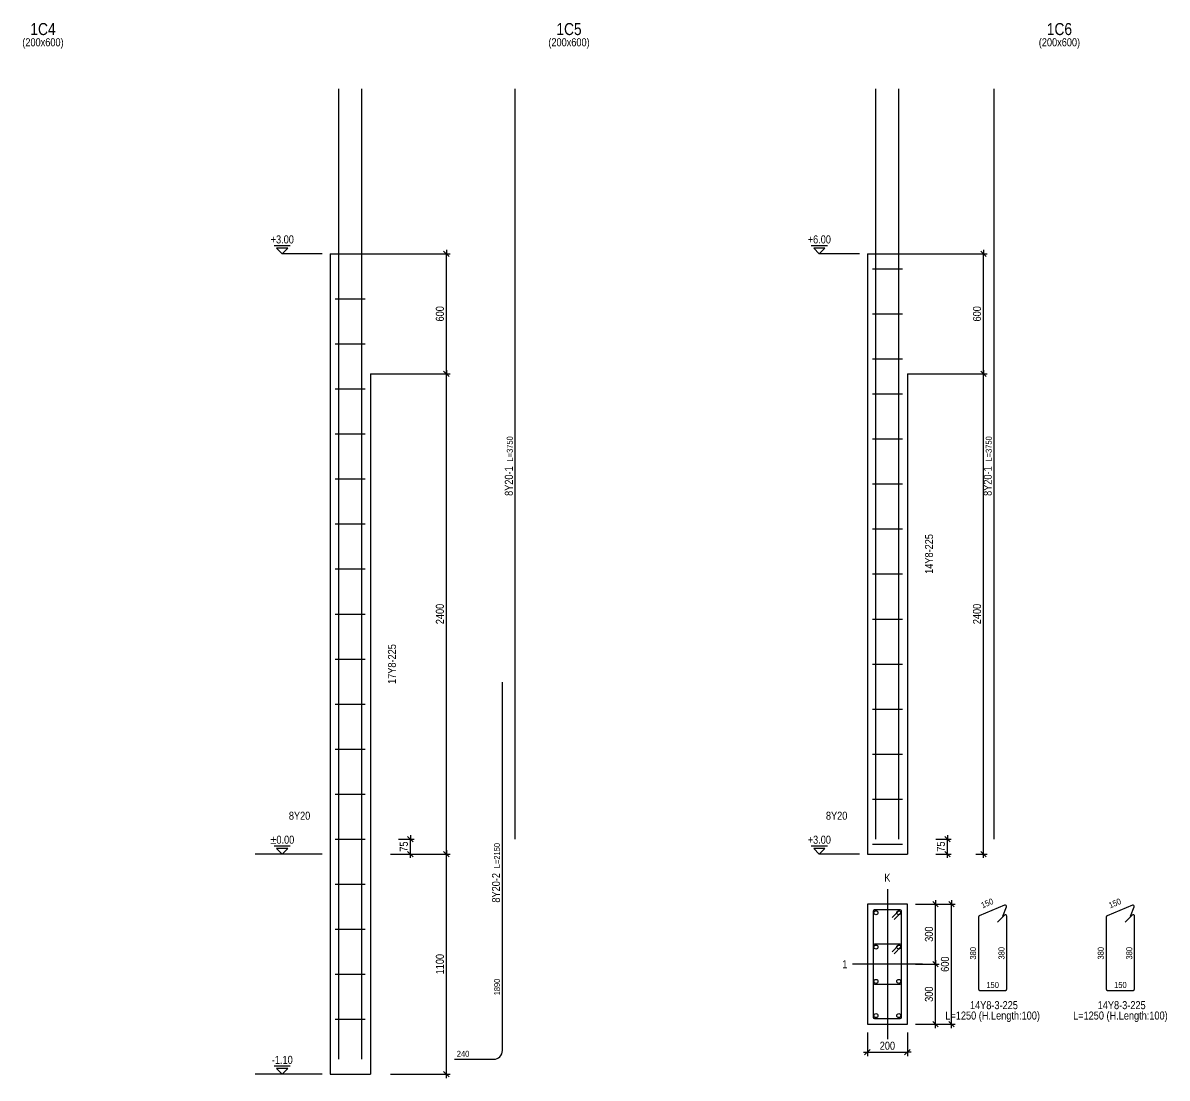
# Model space of a CAD drawing. Extents: x 0 to 206258, y -403073 to 0.
# Drawn here: x 26933 to 41226, y -114336 to -101152 of the extents above; entities that cross this region are included whole.
import ezdxf
from ezdxf.enums import TextEntityAlignment as Align
from ezdxf.lldxf.tags import DXFTag

# ---------------------------------------------------------------- set-up
doc = ezdxf.new("R2010")
doc.units = 0
doc.header["$LTSCALE"] = 1000
for name, color, linetype in [('Axis Line(Dir 1)', 8, 'CENTER2'), ('Axis Line(Dir 2)', 150, 'CENTER2'), ('Column Line(D)', 1, 'Continuous'), ('Dimension Line', 5, 'Continuous'), ('Dimension Text', 5, 'Continuous'), ('Link Line', 3, 'Continuous'), ('Rebar Label', 6, 'Continuous'), ('Rebar Length Text', 8, 'Continuous'), ('Rebar Line', 7, 'Continuous'), ('Top Rebar Label', 6, 'Continuous'), ('Top Rebar Length Text', 8, 'Continuous'), ('Top Rebar Line', 7, 'Continuous')]:
    doc.layers.add(name, color=color, linetype=linetype)
for name, color, linetype, true_color in [('Column Label(D)', 12, 'Continuous', 0xbd0000), ('Column Size Label (D)', 94, 'Continuous', 0x008100), ('Level Mark Line', 253, 'Continuous', 0x828282), ('Level Mark Text', 253, 'Continuous', 0x828282), ('Link Label', 94, 'Continuous', 0x008100), ('Link Length Text', 94, 'Continuous', 0x008100)]:
    doc.layers.add(name, color=color, linetype=linetype, true_color=true_color)
doc.styles.add('Column Label(D)', font='ARIALN.TTF', dxfattribs={"height": 150})
doc.styles.add('Column Size Label (D)', font='ARIALN.TTF', dxfattribs={"height": 100})
doc.styles.add('Dimension Text', font='ARIALN.TTF', dxfattribs={"height": 100})
doc.styles.add('Level Mark Text', font='ARIALN.TTF', dxfattribs={"height": 100})
doc.styles.add('Link Label', font='ARIALN.TTF', dxfattribs={"height": 100})
doc.styles.add('Link Length Text', font='ARIALN.TTF', dxfattribs={"height": 100})
doc.styles.add('Rebar Label', font='ARIALN.TTF', dxfattribs={"height": 100})
doc.styles.add('Rebar Length Text', font='ARIALN.TTF', dxfattribs={"height": 75})
doc.styles.add('Top Rebar Label', font='ARIALN.TTF', dxfattribs={"height": 100})
doc.styles.add('Top Rebar Length Text', font='ARIALN.TTF', dxfattribs={"height": 75})
tags = doc.linetypes.add('CENTER2', pattern=[1.125, 0.75, -0.125, 0.125, -0.125]).pattern_tags.tags
tags[10:11] = [DXFTag(74, 4), DXFTag(75, 0), DXFTag(340, '0'), DXFTag(46, 0.0), DXFTag(50, 0.0), DXFTag(44, 0.0), DXFTag(45, 0.0)]
tags[8:9] = [DXFTag(74, 4), DXFTag(75, 0), DXFTag(340, '0'), DXFTag(46, 0.0), DXFTag(50, 0.0), DXFTag(44, 0.0), DXFTag(45, 0.0)]
tags[6:7] = [DXFTag(74, 4), DXFTag(75, 0), DXFTag(340, '0'), DXFTag(46, 0.0), DXFTag(50, 0.0), DXFTag(44, 0.0), DXFTag(45, 0.0)]
tags[4:5] = [DXFTag(74, 4), DXFTag(75, 0), DXFTag(340, '0'), DXFTag(46, 0.0), DXFTag(50, 0.0), DXFTag(44, 0.0), DXFTag(45, 0.0)]
doc.dimstyles.new('COLUMNELV', dxfattribs={"dimtxt": 100, "dimasz": 30, "dimexe": 48.3, "dimexo": 103.5, "dimgap": 30, "dimtad": 1, "dimtoh": 1, "dimdec": 1, "dimlfac": 0.4, "dimdsep": 46, "dimtxsty": 'Dimension Text', "dimblk": 'PCDIM_TICK', "dimcen": 0.09, "dimclrd": 5, "dimclre": 5, "dimclrt": 5, "dimadec": 1, "dimazin": 0, "dimtp": 1, "dimtm": 1, "dimtfac": 1, "dimtdec": 4, "dimtofl": 0, "dimtmove": 0, "dimatfit": 3, "dimfxl": 1, "dimtolj": 1, "dimtzin": 0, "dimarcsym": 0})

# ---------------------------------------------------------------- blocks, each defined once
blk = doc.blocks.new('PCDIM_TICK')
at = {"layer": 'Dimension Line', "color": 0, "transparency": 33554687}
for p, q in [((1.15, 1.15), (-1.15, -1.15)), ((1.61, 0), (0, 0))]:
    blk.add_line(p, q, dxfattribs=at)
blk = doc.blocks.new('*U2023')
at = {"layer": 'Dimension Line', "color": 5, "true_color": 0x0000ff, "transparency": 16777216}
for p, q in [((32127, -111537), (32272, -111537)), ((32223, -114287), (32223, -111537)), ((32127, -114287), (32272, -114287))]:
    blk.add_line(p, q, dxfattribs=at)
at = {"layer": 'Dimension Line', "color": 5, "true_color": 0x0000ff, "transparency": 16777216, "xscale": 30, "yscale": 30}
for p, rotation in [((32223, -111537), 89.99999999999447), ((32223, -114287), 269.9999999999834)]:
    blk.add_blockref('PCDIM_TICK', p, dxfattribs=dict(at, rotation=rotation))
at = {"layer": 'Dimension Line', "color": 5, "true_color": 0x0000ff, "transparency": 16777216, "insert": (32193, -112912), "char_height": 100, "width": 238.4, "attachment_point": 8, "rotation": 90, "style": 'Dimension Text'}
blk.add_mtext('1100', dxfattribs=at)
blk = doc.blocks.new('*U2024')
at = {"layer": 'Dimension Line', "color": 5, "true_color": 0x0000ff, "transparency": 16777216}
for p, q in [((32127, -105537), (32272, -105537)), ((32223, -111537), (32223, -105537)), ((32127, -111537), (32272, -111537))]:
    blk.add_line(p, q, dxfattribs=at)
at = {"layer": 'Dimension Line', "color": 5, "true_color": 0x0000ff, "transparency": 16777216, "xscale": 30, "yscale": 30}
for p, rotation in [((32223, -105537), 89.99999999999447), ((32223, -111537), 269.9999999999834)]:
    blk.add_blockref('PCDIM_TICK', p, dxfattribs=dict(at, rotation=rotation))
at = {"layer": 'Dimension Line', "color": 5, "true_color": 0x0000ff, "transparency": 16777216, "insert": (32193, -108537), "char_height": 100, "width": 247.25, "attachment_point": 8, "rotation": 90, "style": 'Dimension Text'}
blk.add_mtext('2400', dxfattribs=at)
blk = doc.blocks.new('*U2025')
at = {"layer": 'Dimension Line', "color": 5, "true_color": 0x0000ff, "transparency": 16777216}
for p, q in [((32127, -104037), (32272, -104037)), ((32223, -105537), (32223, -104037)), ((32127, -105537), (32272, -105537))]:
    blk.add_line(p, q, dxfattribs=at)
at = {"layer": 'Dimension Line', "color": 5, "true_color": 0x0000ff, "transparency": 16777216, "xscale": 30, "yscale": 30}
for p, rotation in [((32223, -104037), 89.99999999999447), ((32223, -105537), 269.9999999999834)]:
    blk.add_blockref('PCDIM_TICK', p, dxfattribs=dict(at, rotation=rotation))
at = {"layer": 'Dimension Line', "color": 5, "true_color": 0x0000ff, "transparency": 16777216, "insert": (32193, -104787), "char_height": 100, "width": 181.97, "attachment_point": 8, "rotation": 90, "style": 'Dimension Text'}
blk.add_mtext('600', dxfattribs=at)
blk = doc.blocks.new('*U2026')
at = {"layer": 'Dimension Line', "color": 5, "true_color": 0x0000ff, "transparency": 16777216}
for p, q in [((31627, -111350), (31822, -111350)), ((31773, -111537), (31773, -111350)), ((31627, -111537), (31822, -111537))]:
    blk.add_line(p, q, dxfattribs=at)
at = {"layer": 'Dimension Line', "color": 5, "true_color": 0x0000ff, "transparency": 16777216, "xscale": 30, "yscale": 30}
for p, rotation in [((31773, -111350), 89.99999999999447), ((31773, -111537), 269.9999999999834)]:
    blk.add_blockref('PCDIM_TICK', p, dxfattribs=dict(at, rotation=rotation))
at = {"layer": 'Dimension Line', "color": 5, "true_color": 0x0000ff, "transparency": 16777216, "insert": (31743, -111443), "char_height": 100, "width": 117.23, "attachment_point": 8, "rotation": 90, "style": 'Dimension Text'}
blk.add_mtext('75', dxfattribs=at)
blk = doc.blocks.new('*U2031')
at = {"layer": 'Dimension Line', "color": 5, "true_color": 0x0000ff, "transparency": 16777216}
for p, q in [((38835, -105537), (38980, -105537)), ((38932, -111537), (38932, -105537)), ((38835, -111537), (38980, -111537))]:
    blk.add_line(p, q, dxfattribs=at)
at = {"layer": 'Dimension Line', "color": 5, "true_color": 0x0000ff, "transparency": 16777216, "xscale": 30, "yscale": 30}
for p, rotation in [((38932, -105537), 89.99999999999447), ((38932, -111537), 269.9999999999834)]:
    blk.add_blockref('PCDIM_TICK', p, dxfattribs=dict(at, rotation=rotation))
at = {"layer": 'Dimension Line', "color": 5, "true_color": 0x0000ff, "transparency": 16777216, "insert": (38902, -108537), "char_height": 100, "width": 247.25, "attachment_point": 8, "rotation": 90, "style": 'Dimension Text'}
blk.add_mtext('2400', dxfattribs=at)
blk = doc.blocks.new('*U2032')
at = {"layer": 'Dimension Line', "color": 5, "true_color": 0x0000ff, "transparency": 16777216}
for p, q in [((38835, -104037), (38980, -104037)), ((38932, -105537), (38932, -104037)), ((38835, -105537), (38980, -105537))]:
    blk.add_line(p, q, dxfattribs=at)
at = {"layer": 'Dimension Line', "color": 5, "true_color": 0x0000ff, "transparency": 16777216, "xscale": 30, "yscale": 30}
for p, rotation in [((38932, -104037), 89.99999999999447), ((38932, -105537), 269.9999999999834)]:
    blk.add_blockref('PCDIM_TICK', p, dxfattribs=dict(at, rotation=rotation))
at = {"layer": 'Dimension Line', "color": 5, "true_color": 0x0000ff, "transparency": 16777216, "insert": (38902, -104787), "char_height": 100, "width": 181.97, "attachment_point": 8, "rotation": 90, "style": 'Dimension Text'}
blk.add_mtext('600', dxfattribs=at)
blk = doc.blocks.new('*U2033')
at = {"layer": 'Dimension Line', "color": 5, "true_color": 0x0000ff, "transparency": 16777216}
for p, q in [((38335, -111350), (38530, -111350)), ((38482, -111537), (38482, -111350)), ((38335, -111537), (38530, -111537))]:
    blk.add_line(p, q, dxfattribs=at)
at = {"layer": 'Dimension Line', "color": 5, "true_color": 0x0000ff, "transparency": 16777216, "xscale": 30, "yscale": 30}
for p, rotation in [((38482, -111350), 89.99999999999447), ((38482, -111537), 269.9999999999834)]:
    blk.add_blockref('PCDIM_TICK', p, dxfattribs=dict(at, rotation=rotation))
at = {"layer": 'Dimension Line', "color": 5, "true_color": 0x0000ff, "transparency": 16777216, "insert": (38452, -111443), "char_height": 100, "width": 117.23, "attachment_point": 8, "rotation": 90, "style": 'Dimension Text'}
blk.add_mtext('75', dxfattribs=at)
blk = doc.blocks.new('*U2034')
at = {"layer": 'Dimension Line', "color": 5, "true_color": 0x0000ff, "transparency": 16777216}
for p, q in [((37482, -113766), (37482, -114061)), ((37982, -113766), (37982, -114061)), ((37482, -114012), (37982, -114012))]:
    blk.add_line(p, q, dxfattribs=at)
at = {"layer": 'Dimension Line', "color": 5, "true_color": 0x0000ff, "transparency": 16777216, "xscale": 30, "yscale": 30, "rotation": 180.0000000000004}
blk.add_blockref('PCDIM_TICK', (37482, -114012), dxfattribs=at)
at = {"layer": 'Dimension Line', "color": 5, "true_color": 0x0000ff, "transparency": 16777216, "xscale": 30, "yscale": 30}
blk.add_blockref('PCDIM_TICK', (37982, -114012), dxfattribs=at)
at = {"layer": 'Dimension Line', "color": 5, "true_color": 0x0000ff, "transparency": 16777216, "insert": (37732, -113982), "char_height": 100, "width": 182.77, "attachment_point": 8, "style": 'Dimension Text'}
blk.add_mtext('200', dxfattribs=at)
blk = doc.blocks.new('*U2035')
at = {"layer": 'Dimension Line', "color": 5, "true_color": 0x0000ff, "transparency": 16777216}
for p, q in [((38085, -112912), (38380, -112912)), ((38332, -113662), (38332, -112912)), ((38085, -113662), (38380, -113662))]:
    blk.add_line(p, q, dxfattribs=at)
at = {"layer": 'Dimension Line', "color": 5, "true_color": 0x0000ff, "transparency": 16777216, "xscale": 30, "yscale": 30}
for p, rotation in [((38332, -112912), 89.99999999999447), ((38332, -113662), 269.9999999999834)]:
    blk.add_blockref('PCDIM_TICK', p, dxfattribs=dict(at, rotation=rotation))
at = {"layer": 'Dimension Line', "color": 5, "true_color": 0x0000ff, "transparency": 16777216, "insert": (38302, -113287), "char_height": 100, "width": 181.5, "attachment_point": 8, "rotation": 90, "style": 'Dimension Text'}
blk.add_mtext('300', dxfattribs=at)
blk = doc.blocks.new('*U2036')
at = {"layer": 'Dimension Line', "color": 5, "true_color": 0x0000ff, "transparency": 16777216}
for p, q in [((38085, -112162), (38380, -112162)), ((38332, -112912), (38332, -112162)), ((38085, -112912), (38380, -112912))]:
    blk.add_line(p, q, dxfattribs=at)
at = {"layer": 'Dimension Line', "color": 5, "true_color": 0x0000ff, "transparency": 16777216, "xscale": 30, "yscale": 30}
for p, rotation in [((38332, -112162), 89.99999999999447), ((38332, -112912), 269.9999999999834)]:
    blk.add_blockref('PCDIM_TICK', p, dxfattribs=dict(at, rotation=rotation))
at = {"layer": 'Dimension Line', "color": 5, "true_color": 0x0000ff, "transparency": 16777216, "insert": (38302, -112537), "char_height": 100, "width": 181.5, "attachment_point": 8, "rotation": 90, "style": 'Dimension Text'}
blk.add_mtext('300', dxfattribs=at)
blk = doc.blocks.new('*U2037')
at = {"layer": 'Dimension Line', "color": 5, "true_color": 0x0000ff, "transparency": 16777216}
for p, q in [((38085, -112162), (38580, -112162)), ((38532, -113662), (38532, -112162)), ((38085, -113662), (38580, -113662))]:
    blk.add_line(p, q, dxfattribs=at)
at = {"layer": 'Dimension Line', "color": 5, "true_color": 0x0000ff, "transparency": 16777216, "xscale": 30, "yscale": 30}
for p, rotation in [((38532, -112162), 89.99999999999447), ((38532, -113662), 269.9999999999834)]:
    blk.add_blockref('PCDIM_TICK', p, dxfattribs=dict(at, rotation=rotation))
at = {"layer": 'Dimension Line', "color": 5, "true_color": 0x0000ff, "transparency": 16777216, "insert": (38502, -112912), "char_height": 100, "width": 181.97, "attachment_point": 8, "rotation": 90, "style": 'Dimension Text'}
blk.add_mtext('600', dxfattribs=at)

msp = doc.modelspace()

# ---------------------------------------------------------------- linework, layer by layer
at = {"layer": 'Axis Line(Dir 1)', "transparency": 33554687}
msp.add_lwpolyline([(38169.167, -112912.222), (37294.167, -112912.222)], dxfattribs=at)
at = {"layer": 'Axis Line(Dir 2)', "transparency": 33554687}
msp.add_lwpolyline([(37731.667, -111974.722), (37731.667, -113849.722)], dxfattribs=at)
at = {"layer": 'Column Line(D)', "transparency": 33554687}
for points in [[(30773.283, -104037.222), (30773.283, -114287.222)], [(30773.283, -104037.222), (31273.283, -104037.222)], [(31273.283, -104037.222), (32210.783, -104037.222)], [(37481.667, -104037.222), (37481.667, -111537.222)], [(37481.667, -104037.222), (37981.667, -104037.222)], [(37981.667, -104037.222), (38919.167, -104037.222)], [(31273.283, -105537.222), (32210.783, -105537.222)], [(31273.283, -105537.222), (31273.283, -114287.222)], [(37981.667, -105537.222), (38919.167, -105537.222)], [(37981.667, -105537.222), (37981.667, -111537.222)], [(37481.667, -111537.222), (37981.667, -111537.222)], [(30773.283, -114287.222), (31273.283, -114287.222)]]:
    msp.add_lwpolyline(points, dxfattribs=at)
msp.add_lwpolyline([(37481.667, -113662.222), (37981.667, -113662.222), (37981.667, -112162.222), (37481.667, -112162.222)], close=True, dxfattribs=at)
at = {"layer": 'Dimension Line', "transparency": 33554687}
for points in [[(30523.283, -111537.222), (29835.783, -111537.222)], [(31523.283, -111537.222), (32210.783, -111537.222)], [(30523.283, -114287.222), (29835.783, -114287.222)], [(31523.283, -114287.222), (32210.783, -114287.222)]]:
    msp.add_lwpolyline(points, dxfattribs=at)
at = {"layer": 'Level Mark Line', "transparency": 33554687}
for points in [[(30273.283, -103937.222), (30073.283, -103937.222)], [(30173.283, -104037.222), (30243.993, -103966.511), (30102.572, -103966.511), (30173.283, -104037.222)], [(30673.283, -104037.222), (30173.283, -104037.222)], [(36981.667, -103937.222), (36781.667, -103937.222)], [(36881.667, -104037.222), (36952.378, -103966.511), (36810.957, -103966.511), (36881.667, -104037.222)], [(37381.667, -104037.222), (36881.667, -104037.222)], [(30273.283, -111437.222), (30073.283, -111437.222)], [(30173.283, -111537.222), (30243.993, -111466.511), (30102.572, -111466.511), (30173.283, -111537.222)], [(36981.667, -111437.222), (36781.667, -111437.222)], [(36881.667, -111537.222), (36952.378, -111466.511), (36810.957, -111466.511), (36881.667, -111537.222)], [(30673.283, -111537.222), (30173.283, -111537.222)], [(37381.667, -111537.222), (36881.667, -111537.222)], [(30273.283, -114187.222), (30073.283, -114187.222)], [(30173.283, -114287.222), (30243.993, -114216.511), (30102.572, -114216.511), (30173.283, -114287.222)], [(30673.283, -114287.222), (30173.283, -114287.222)]]:
    msp.add_lwpolyline(points, dxfattribs=at)
at = {"layer": 'Link Line', "transparency": 33554687}
for p, q in [((37544.167, -104224.722), (37919.167, -104224.722)), ((30835.783, -104599.722), (31210.783, -104599.722)), ((37544.167, -104787.222), (37919.167, -104787.222)), ((30835.783, -105162.222), (31210.783, -105162.222)), ((37544.167, -105349.722), (37919.167, -105349.722)), ((30835.783, -105724.722), (31210.783, -105724.722)), ((37544.167, -105787.222), (37919.167, -105787.222)), ((30835.783, -106287.222), (31210.783, -106287.222)), ((37544.167, -106349.722), (37919.167, -106349.722)), ((30835.783, -106849.722), (31210.783, -106849.722)), ((37544.167, -106912.222), (37919.167, -106912.222)), ((30835.783, -107412.222), (31210.783, -107412.222)), ((37544.167, -107474.722), (37919.167, -107474.722)), ((30835.783, -107974.722), (31210.783, -107974.722)), ((37544.167, -108037.222), (37919.167, -108037.222)), ((30835.783, -108537.222), (31210.783, -108537.222)), ((37544.167, -108599.722), (37919.167, -108599.722)), ((30835.783, -109099.722), (31210.783, -109099.722)), ((37544.167, -109162.222), (37919.167, -109162.222)), ((30835.783, -109662.222), (31210.783, -109662.222)), ((37544.167, -109724.722), (37919.167, -109724.722)), ((30835.783, -110224.722), (31210.783, -110224.722)), ((37544.167, -110287.222), (37919.167, -110287.222)), ((30835.783, -110787.222), (31210.783, -110787.222)), ((37544.167, -110849.722), (37919.167, -110849.722)), ((30835.783, -111349.722), (31210.783, -111349.722)), ((37544.167, -111412.222), (37919.167, -111412.222)), ((30835.783, -111912.222), (31210.783, -111912.222)), ((30835.783, -112474.722), (31210.783, -112474.722)), ((30835.783, -113037.222), (31210.783, -113037.222)), ((30835.783, -113599.722), (31210.783, -113599.722))]:
    msp.add_line(p, q, dxfattribs=at)
for points in [[(39172.184, -112312.573), (39219.2, -112196.752, 0.668178638), (39196.174, -112174.05), (38879.856, -112307.706, 0.301414294), (38869.167, -112323.826), (38869.167, -113221.389, 0.414213562), (38886.667, -113238.889), (39206.667, -113238.889, 0.414213562), (39224.167, -113221.389), (39224.167, -112312.222, 0.668178638), (39194.293, -112299.848), (39105.905, -112388.236)], [(40767.774, -112312.574), (40814.79, -112196.753, 0.668178638), (40791.764, -112174.05), (40475.446, -112307.706, 0.301414294), (40464.757, -112323.826), (40464.757, -113221.389, 0.414213562), (40482.257, -113238.889), (40802.257, -113238.889, 0.414213562), (40819.757, -113221.389), (40819.757, -112312.222, 0.668178638), (40789.883, -112299.848), (40701.494, -112388.236)], [(37815.653, -112352.985), (37904.042, -112264.596, 0.668178638), (37891.667, -112234.722), (37571.667, -112234.722, 0.414213562), (37554.167, -112252.222), (37554.167, -113143.889, 0.414213562), (37571.667, -113161.389), (37891.667, -113161.389, 0.414213562), (37909.167, -113143.889), (37909.167, -112252.222, 0.668178638), (37879.293, -112239.848), (37790.905, -112328.236)], [(37815.653, -112781.318), (37904.042, -112692.93, 0.668178638), (37891.667, -112663.055), (37571.667, -112663.055, 0.414213562), (37554.167, -112680.555), (37554.167, -113572.222, 0.414213562), (37571.667, -113589.722), (37891.667, -113589.722, 0.414213562), (37909.167, -113572.222), (37909.167, -112680.555, 0.668178638), (37879.293, -112668.181), (37790.905, -112756.569)]]:
    msp.add_lwpolyline(points, format="xyb", dxfattribs=at)
at = {"layer": 'Rebar Line', "transparency": 33554687}
for centre in [(37589.167, -112269.722), (37874.167, -112269.722), (37589.167, -112698.055), (37874.167, -112698.055), (37589.167, -113126.389), (37874.167, -113126.389), (37589.167, -113554.722), (37874.167, -113554.722)]:
    msp.add_circle(centre, 25, dxfattribs=at)
at = {"layer": 'Top Rebar Line', "transparency": 33554687}
for points in [[(30880.783, -111349.722), (30880.783, -101974.722)], [(31165.783, -111349.722), (31165.783, -101974.722)], [(33083.283, -111349.722), (33083.283, -101974.722)], [(37589.167, -111349.722), (37589.167, -101974.722)], [(37874.167, -111349.722), (37874.167, -101974.722)], [(39065.02, -111349.722), (39065.02, -101974.722)], [(30880.783, -114099.722), (30880.783, -109387.222)], [(31165.783, -114099.722), (31165.783, -109387.222)]]:
    msp.add_lwpolyline(points, dxfattribs=at)
msp.add_lwpolyline([(32323.283, -114099.722), (32813.327, -114099.722, 0.414213562), (32923.283, -113989.766), (32923.283, -109387.222)], format="xyb", dxfattribs=at)

# ---------------------------------------------------------------- texts
at = {"layer": 'Column Label(D)', "transparency": 33554687, "style": 'Column Label(D)'}
for s, p in [('1C4', (27184.06, -101154.207)), ('1C5', (33754.945, -101154.207)), ('1C6', (39880.829, -101154.207))]:
    msp.add_text(s, height=150, dxfattribs=at).set_placement(p, align=Align.TOP_CENTER)
at = {"layer": 'Column Size Label (D)', "transparency": 33554687, "style": 'Column Size Label (D)'}
for p in [(27184.06, -101344.207), (33754.945, -101344.207), (39880.829, -101344.207)]:
    msp.add_text('(200x600)', height=100, dxfattribs=at).set_placement(p, align=Align.TOP_CENTER)
at = {"layer": 'Dimension Text', "transparency": 33554687, "style": 'Dimension Text'}
msp.add_text('K', height=100, dxfattribs=at).set_placement((37731.667, -111912.222), align=Align.BOTTOM_CENTER)
msp.add_text('1', height=100, dxfattribs=at).set_placement((37231.667, -112912.222), align=Align.MIDDLE_RIGHT)
at = {"layer": 'Level Mark Text', "transparency": 33554687, "style": 'Level Mark Text'}
for s, p in [('+3.00', (30173.283, -103937.222)), ('+6.00', (36881.667, -103937.222)), ('±0.00', (30173.283, -111437.222)), ('+3.00', (36881.667, -111437.222)), ('-1.10', (30173.283, -114187.222))]:
    msp.add_text(s, height=100, dxfattribs=at).set_placement(p, align=Align.BOTTOM_CENTER)
at = {"layer": 'Link Label', "transparency": 33554687, "style": 'Link Label'}
for p in [(39046.667, -113473.889), (40642.257, -113473.889)]:
    msp.add_text(' 14Y8-3-225', height=100, dxfattribs=at).set_placement(p, align=Align.CENTER)
at = {"layer": 'Link Length Text', "transparency": 33554687, "style": 'Link Length Text'}
for p in [(39046.667, -113603.889), (40642.257, -113603.889)]:
    msp.add_text('L=1250 (H.Length:100)', height=100, dxfattribs=at).set_placement(p, align=Align.CENTER)
at = {"layer": 'Rebar Label', "transparency": 33554687, "style": 'Rebar Label'}
for s, p in [('14Y8-225', (38331.667, -107787.222)), ('17Y8-225', (31623.283, -109162.222))]:
    msp.add_text(s, height=100, rotation=90, dxfattribs=at).set_placement(p, align=Align.BOTTOM_CENTER)
at = {"layer": 'Rebar Length Text', "transparency": 33554687, "style": 'Rebar Length Text'}
for s, rotation, p in [('150', 22.9057699, (38992.889, -112184.945)), ('150', 22.9057699, (40588.478, -112184.946)), ('380', 90, (38839.167, -112775.555)), ('380', 90, (39194.167, -112775.555)), ('380', 90, (40434.757, -112775.556)), ('380', 90, (40789.757, -112775.556))]:
    msp.add_text(s, height=75, rotation=rotation, dxfattribs=at).set_placement(p, align=Align.CENTER)
for p in [(39046.667, -113208.889), (40642.257, -113208.889)]:
    msp.add_text('150', height=75, dxfattribs=at).set_placement(p, align=Align.CENTER)
at = {"layer": 'Top Rebar Label', "transparency": 33554687, "style": 'Top Rebar Label'}
for s, p in [(' 8Y20-1', (33053.283, -106692.222)), (' 8Y20-1', (39035.02, -106692.222)), (' 8Y20-2', (32893.283, -111773.472))]:
    msp.add_text(s, height=100, rotation=90, dxfattribs=at).set_placement(p, align=Align.RIGHT)
for p in [(30523.283, -111137.222), (37231.667, -111137.222)]:
    msp.add_text(' 8Y20', height=100, dxfattribs=at).set_placement(p, align=Align.BOTTOM_RIGHT)
at = {"layer": 'Top Rebar Length Text', "transparency": 33554687, "style": 'Top Rebar Length Text'}
for s, p in [('L=3750', (33053.283, -106632.222)), ('L=3750', (39035.02, -106632.222)), ('L=2150', (32893.283, -111713.472)), ('1890', (32893.283, -113301.775))]:
    msp.add_text(s, height=75, rotation=90, dxfattribs=at).set_placement(p)
msp.add_text('240', height=75, dxfattribs=at).set_placement((32353.283, -114069.722))

# ---------------------------------------------------------------- dimensions: what is measured, and where the dimension line sits
at = {"layer": 'Dimension Line', "transparency": 33554687}
for p1, p2, distance, picture, middle in [((32023.283, -105537.222), (32023.283, -104037.222), -200, '*U2025', (32223.283, -104787.222)), ((38731.667, -105537.222), (38731.667, -104037.222), -200, '*U2032', (38931.667, -104787.222)), ((32023.283, -111537.222), (32023.283, -105537.222), -200, '*U2024', (32223.283, -108537.222)), ((38731.667, -111537.222), (38731.667, -105537.222), -200, '*U2031', (38931.667, -108537.222)), ((31523.283, -111537.222), (31523.283, -111349.722), -250, '*U2026', (31773.283, -111443.472)), ((38231.667, -111537.222), (38231.667, -111349.722), -250, '*U2033', (38481.667, -111443.472)), ((32023.283, -114287.222), (32023.283, -111537.222), -200, '*U2023', (32223.283, -112912.222)), ((37981.667, -112912.222), (37981.667, -112162.222), -350, '*U2036', (38331.667, -112537.222)), ((37981.667, -113662.222), (37981.667, -112162.222), -550, '*U2037', (38531.667, -112912.222)), ((37981.667, -113662.222), (37981.667, -112912.222), -350, '*U2035', (38331.667, -113287.222)), ((37481.667, -113662.222), (37981.667, -113662.222), -350, '*U2034', (37731.667, -114012.222))]:
    dim = msp.add_aligned_dim(p1=p1, p2=p2, distance=distance, dimstyle='COLUMNELV', override={"dimscale": 1, "dimtxt": 100, "dimasz": 30, "dimexe": 48.3, "dimexo": 103.5, "dimgap": 30, "dimtad": 1, "dimtih": 0, "dimdec": 1, "dimlfac": 0.4, "dimzin": 8, "dimlunit": 2, "dimpost": '', "dimtxsty": 'Dimension Text', "dimblk": 'PCDIM_TICK', "dimse1": 0, "dimse2": 0, "dimsd2": 0, "dimclrd": 5, "dimclre": 5, "dimclrt": 5, "dimaunit": 0, "dimadec": 1, "dimazin": 0, "dimtol": 0, "dimtp": 1, "dimtm": 1, "dimtmove": 0}, dxfattribs=at)
    dim.commit()
    dim.dimension.update_dxf_attribs({"geometry": picture, "text_midpoint": middle})

doc.saveas('drawing.dxf')
